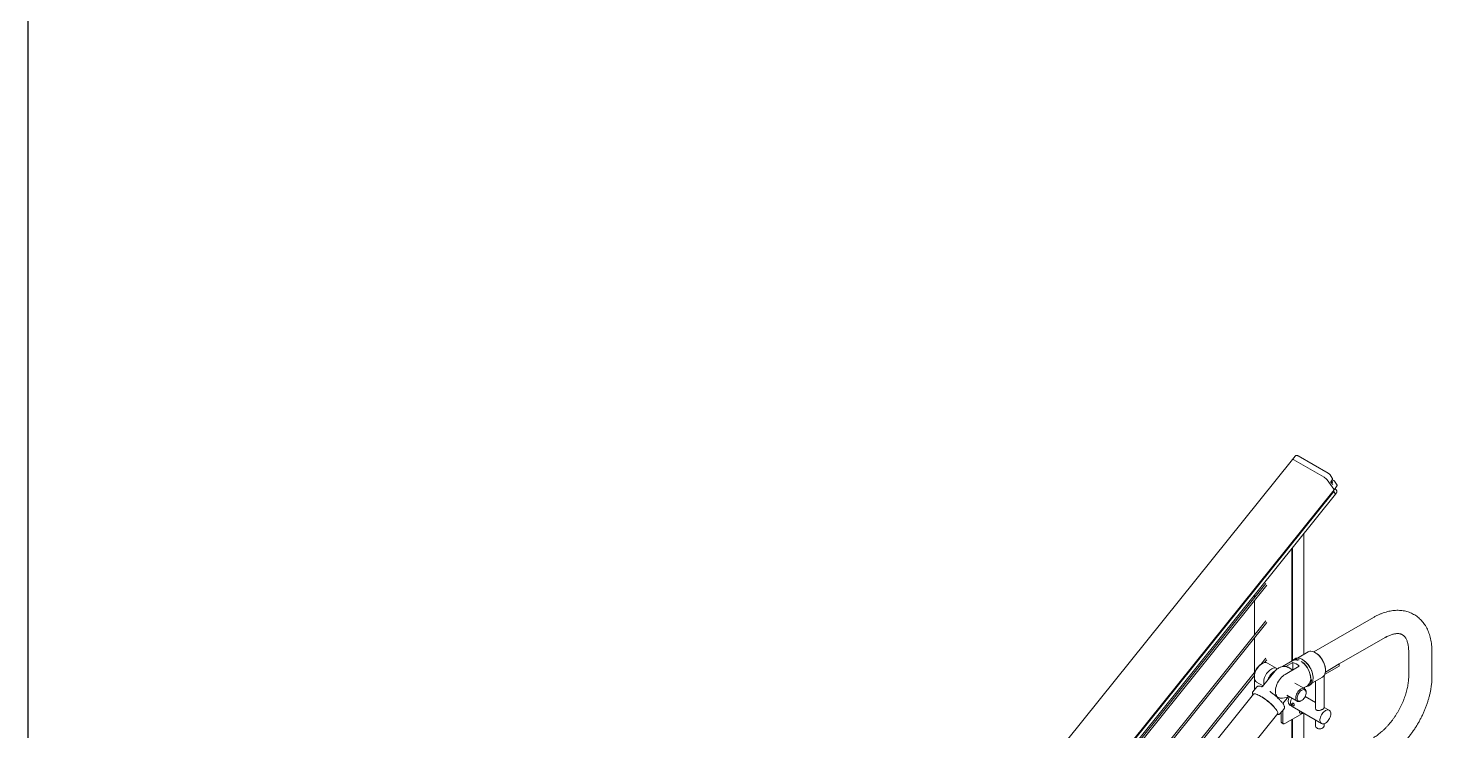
# Model space of a CAD drawing. Header units: inches. Extents: x 0.03 to 2.74, y 0.01 to 1.91.
# Drawn here: x 0.0275 to 0.405, y 0.598 to 0.787 of the extents above; entities that cross this region are included whole.
import ezdxf

# ---------------------------------------------------------------- set-up
doc = ezdxf.new("R2010")
doc.units = ezdxf.units.IN
doc.header["$MEASUREMENT"] = 0
doc.layers.add('SLD-0_0', color=7, linetype='Continuous')

msp = doc.modelspace()

# ---------------------------------------------------------------- linework, layer by layer
at = {"linetype": 'Continuous', "lineweight": 15}
for p, q in [((0.3675282798055092, 0.6709984861717827), (0.1666186985616224, 0.4210688641144789)), ((0.3682314670629727, 0.6718732399334625), (0.3675282798055092, 0.6709984861717827)), ((0.3678775642073048, 0.6708971960660342), (0.3759972244028449, 0.6662098160088389)), ((0.3771204420639721, 0.6672632091977068), (0.3690007818684319, 0.671950589254902)), ((0.3768671945386923, 0.6654623940244073), (0.3786071209826809, 0.6629867943130575)), ((0.3782075555841997, 0.6659921782158538), (0.3776250150633692, 0.6668210176709218)), ((0.3777630017435825, 0.6649915135795763), (0.3783140496635325, 0.6642074705394111)), ((0.3777818350794329, 0.6649647138182663), (0.3781706978333119, 0.6654697843670699)), ((0.3779607655977174, 0.6647101225030364), (0.378154664607968, 0.664726631558044)), ((0.3781871113205765, 0.6647409530132711), (0.3782373404633639, 0.6648034499667157)), ((0.3786629572603341, 0.6652829304903397), (0.3784309629194904, 0.6654168579725821)), ((0.3793649484212109, 0.6643454219508544), (0.3787824079003805, 0.6651742614059225)), ((0.3785636259328151, 0.6623621443081275), (0.1776540377750752, 0.4124325207544982)), ((0.3785926226327256, 0.6623208730026611), (0.1776830206472795, 0.412391251446295)), ((0.1777568329429984, 0.4128781000727161), (0.3786664211007383, 0.6628077176384486)), ((0.1781674328510307, 0.4116925530597294), (0.3790770348364768, 0.6616221736181127)), ((0.3790421060506046, 0.6616813553854566), (0.3784444864161583, 0.6625316369178526)), ((0.3784444864161583, 0.6625316369178526), (0.3785636259328151, 0.6623621443081275)), ((0.3785926226327256, 0.6623208730026611), (0.3790711027505151, 0.6616400840799903)), ((0.3786664211007383, 0.6628077176384486), (0.3793696014443487, 0.663682467408846)), ((0.3793981141745421, 0.6625401032020454), (0.3789564503245217, 0.6631685185248833)), ((0.3790515849432077, 0.6616678556747331), (0.3793493991655841, 0.6620383388230578)), ((0.3794037766202327, 0.662531757129446), (0.3793981141745421, 0.6625401032020454)), ((0.3705478083539432, 0.618568356126414), (0.3705478083539432, 0.6510118986273318)), ((0.3673496880660267, 0.6169070746809519), (0.3673496880660267, 0.6470334847564054)), ((0.367465681779522, 0.6170094049367525), (0.367465681779522, 0.6471777781928482)), ((0.3602993969867275, 0.6376191742958668), (0.2806515188677748, 0.5385379699147034)), ((0.2806515188677748, 0.5377066740758829), (0.3605965543930593, 0.6371575353372463)), ((0.3573078626295043, 0.6345415418379697), (0.3573078626295043, 0.633897739143787)), ((0.3573078626295043, 0.6330664354417308), (0.3573078626295043, 0.6238517089884176)), ((0.3602993969867275, 0.6275731521243598), (0.2806515188677748, 0.5284919477431964)), ((0.2806515188677748, 0.5276606479124447), (0.3605965543930593, 0.6271115131657393)), ((0.389264175637501, 0.628483026170882), (0.3732253569863841, 0.6192240132472239)), ((0.3573078626295043, 0.623020413270224), (0.3573078626295043, 0.6138056868169106)), ((0.3800975610374773, 0.6159745787162302), (0.392388919202444, 0.6230702287497077)), ((0.3716767022884673, 0.6192200583799835), (0.3688374248042602, 0.6175809783771496)), ((0.3987500927153426, 0.6193963649461497), (0.3987500927153426, 0.6125918547697291)), ((0.4050000949272848, 0.6125918567653703), (0.4050000949272848, 0.6193963669417909)), ((0.3602993969867275, 0.617527129952853), (0.3589620088980541, 0.615863426509087)), ((0.3593296046397909, 0.6160782468678931), (0.3590512667416033, 0.6159175135757555)), ((0.3600135091609524, 0.6163401878548405), (0.3605965543930593, 0.6170654909942324)), ((0.3633117005586698, 0.6147782392877658), (0.3608062031606767, 0.6162246321482895)), ((0.3676168670053074, 0.616876365357924), (0.3648320361142801, 0.6152687167042977)), ((0.3675927100025684, 0.6163867679172855), (0.365695140793997, 0.6152913245303454)), ((0.3675927100025684, 0.6143778924181139), (0.3675927100025684, 0.6163867679172855)), ((0.3680942409066006, 0.6173889051933694), (0.3676302591387663, 0.617121054220167)), ((0.3763504531578353, 0.6138138010528904), (0.3800975610374773, 0.6159769603876667)), ((0.3800975610374773, 0.6153939308538813), (0.3800975610374773, 0.6159769603876667)), ((0.3575311593431454, 0.6140834628473366), (0.2806515188677748, 0.5184459215797583)), ((0.2806515188677748, 0.5176146257409379), (0.3572445732182069, 0.6128956545657802)), ((0.3572420358341184, 0.612783498408345), (0.3572420289202653, 0.6124620764422456)), ((0.3573078626295043, 0.6118994199169806), (0.3573078626295043, 0.6090532208835224)), ((0.3628033041985071, 0.6141147310790007), (0.3594390371066922, 0.6099296106988578)), ((0.3627775500957016, 0.6140826871711208), (0.3627043531329088, 0.6140404314639385)), ((0.3655220732231432, 0.6131825384362363), (0.3693326364465571, 0.6153823297612382)), ((0.3675559836148896, 0.6143566892442585), (0.3663068646887718, 0.6150777902512398)), ((0.3727329385407406, 0.6108330161684471), (0.3755722160249476, 0.612472096171281)), ((0.3759796770436715, 0.6041444560558438), (0.3759796770436715, 0.6128364151685769)), ((0.3761482506100089, 0.6131140424728925), (0.3800975610374773, 0.6153939308538813)), ((0.3570284461702328, 0.6078743357713087), (0.2065555062729919, 0.4206874311410502)), ((0.357934195495884, 0.6098323769806412), (0.356829195837681, 0.608457763355463)), ((0.3578536905903622, 0.6111101715111613), (0.3595847396469675, 0.6101108581617658)), ((0.3707481165060196, 0.6093487974397537), (0.3681472909014537, 0.610850222102547)), ((0.370455024445312, 0.6095180043519697), (0.3715123807417878, 0.6101284031492215)), ((0.3707599530225305, 0.6093417979288835), (0.3707599530225305, 0.6096940219852746)), ((0.3711558886481331, 0.608226826864105), (0.3711558886481331, 0.6084475368004199)), ((0.3717309760353194, 0.610017629794076), (0.3721949578031537, 0.6102854807672785)), ((0.373683088631014, 0.6113815239118712), (0.373683088631014, 0.6041450708132466)), ((0.3649175743048603, 0.6053310369348351), (0.3664129231953592, 0.6071912363532103)), ((0.3659566918568525, 0.6075688907660881), (0.3687797701832412, 0.605939162338009)), ((0.3667884975235758, 0.6048833830431299), (0.3674264664047265, 0.6045150914473487)), ((0.3674264664047265, 0.6045150914473487), (0.3753141426302026, 0.5999616328854721)), ((0.3697641715017828, 0.6060367485327924), (0.3699553049707925, 0.6061471234103074)), ((0.373683088631014, 0.6056385752756268), (0.370908234430013, 0.6072404645086935)), ((0.377364501078479, 0.6035133411065864), (0.3759796770436715, 0.6043127830052815)), ((0.2130521221681622, 0.415468378546371), (0.3635234165683648, 0.60265325243604)), ((0.3641360392640428, 0.602584046599089), (0.3652410389222458, 0.6039586602242674)), ((0.3644614121048845, 0.6029887989836291), (0.3644614121048845, 0.6005046122218336)), ((0.3648674004728977, 0.6034938363336471), (0.3648674004728977, 0.6002702401257299)), ((0.3654473759542272, 0.5999353185652361), (0.370179977541201, 0.6026673913075925)), ((0.3673496880660267, 0.5845855974518831), (0.3673496880660267, 0.6010335036202471)), ((0.367465681779522, 0.5847187613841752), (0.367465681779522, 0.6011004653657271)), ((0.3705478083539432, 0.5858862957370476), (0.3705478083539432, 0.6027131798846208)), ((0.373683088631014, 0.6009032155120781), (0.373683088631014, 0.5992593222813727)), ((0.3646313131310175, 0.6001290832965526), (0.3650373014990307, 0.5998947112004489)), ((0.3759796770436715, 0.5992593222813727), (0.3759796770436715, 0.5999078514220814))]:
    msp.add_line(p, q, dxfattribs=at)
at = {"linetype": 'Continuous', "lineweight": 15, "flags": 128}
for points in [[(0.3790711027505151, 0.6616400840799903), (0.3790777815326118, 0.6616268453803814), (0.3790770348364768, 0.6616221736181127)], [(0.3755722160249476, 0.612472096171281), (0.3757164459145123, 0.6125687104476252), (0.375920840153772, 0.6127632684091299), (0.3760904300565154, 0.6130045606351777), (0.3762226367555353, 0.6132889182990241), (0.3763154552334321, 0.6136120538784369), (0.376367481978026, 0.613969045190566), (0.3763779218962103, 0.6143544990617713), (0.3763466297970698, 0.6147625513315146), (0.3762740689087624, 0.6151870345095773), (0.3761613454477845, 0.6156215137066854), (0.3760101602219991, 0.6160593944121091), (0.3758228155444893, 0.6164940382603171), (0.375602146095027, 0.616918858830837), (0.3753514912646605, 0.6173274174520086), (0.3750746605864492, 0.6177135229960209), (0.3747758438553729, 0.6180713157010322), (0.3744595765590668, 0.6183953829339314), (0.3741306499977305, 0.6186807951092843), (0.3737940490594509, 0.6189232454010877), (0.3734548761678171, 0.6191190457437002), (0.3731182752295375, 0.6192652266229876), (0.3727893417543481, 0.619359588962993), (0.372473074458042, 0.6194006761778781), (0.3721742577269657, 0.6193878899268985), (0.3718974270487544, 0.6193214062806056), (0.3716767022884673, 0.6192200583799835)], [(0.3578536905903622, 0.6111101715111613), (0.3578014011193503, 0.6111425709392312), (0.3576183292030577, 0.6112985249254136), (0.3574685751448645, 0.6115005945662858), (0.3573550496769267, 0.6117448315687806), (0.3572799652322369, 0.6120264933110476), (0.3572447737199469, 0.6123400867595361), (0.3572501734392197, 0.6126795161697989), (0.3572960537684058, 0.61303817091417), (0.3573815228204549, 0.6134090851564157), (0.3575049143567696, 0.613785013697779), (0.3576638292703231, 0.6141586635050964), (0.357855170154926, 0.614522745602659), (0.3580752173576091, 0.6148701786535666), (0.3583196842894491, 0.6151942007286121), (0.3585838142195117, 0.6154885130067205), (0.358862470154942, 0.615747371580933), (0.3591502247210548, 0.6159657511191521), (0.3594414776968373, 0.6161393887643558)], [(0.3721949578031537, 0.6102854807672785), (0.3722842294744091, 0.6103417115027612), (0.3725007160427445, 0.6105248257322123), (0.3726841267378392, 0.6107544428563849), (0.372831889606339, 0.6110273291696826), (0.3729419304923133, 0.6113396602074032), (0.3730127006926672, 0.6116870526837834), (0.373043204612554, 0.6120646283654925), (0.3730330274207876, 0.6124670859289885), (0.372982300480577, 0.6128887768039675), (0.3728917359187914, 0.6133237810232997), (0.372762605884402, 0.6137659990355002), (0.3725967287207745, 0.6142092075904689), (0.3723964274825513, 0.6146472034451198), (0.3721645161079448, 0.615073819329809), (0.3719042510217663, 0.6154830796291095), (0.3716192827384537, 0.6158692283207882), (0.3713136074651001, 0.6162268607049934), (0.3709915325321881, 0.6165509433606686), (0.3706575588580873, 0.6168369378843888), (0.370316387862907, 0.6170808128668033), (0.3699728108468473, 0.6172791556563295), (0.3696316398516671, 0.6174291883203902), (0.3692976730914193, 0.6175287876018246), (0.3689755912446542, 0.6175765687397136), (0.3686699228851537, 0.6175718575226166), (0.3683849546018411, 0.6175147262075189), (0.3681246826018095, 0.6174059655717724), (0.3680942409066006, 0.6173889051933694)], [(0.3641609637044762, 0.6068016958840153), (0.3639857251837483, 0.6068354441457252), (0.3637328095234175, 0.6069310546698722), (0.3635081092975966, 0.6070776434996715), (0.3633151782267802, 0.6072729189331652), (0.3631570445786271, 0.6075137909314623), (0.3630362111679603, 0.6077964589412254), (0.3629545793043829, 0.6081164717807747), (0.3629134418784249, 0.60846877155198), (0.3629134418784249, 0.6088478213859506), (0.3629545793043829, 0.6092476174181805), (0.3630362111679603, 0.6096618804012457), (0.3631570445786271, 0.6100840596973834), (0.3633151782267802, 0.6105075089195726), (0.3635081092975966, 0.6109255378259898), (0.3637328095234175, 0.6113315600143278), (0.3639857251837483, 0.6117191807442808), (0.3642628669853492, 0.6120822727758038), (0.3645598722869127, 0.6124151160808659), (0.3648720534960355, 0.6127124657017378), (0.3651944810354557, 0.6129696235979697), (0.3655220732231432, 0.6131825384362363)], [(0.3570342192375731, 0.60788151671381), (0.3570656426999225, 0.6079124001470513), (0.3571724893857636, 0.6079596109827557), (0.3573229763123856, 0.6079690754289213), (0.3575149947545925, 0.6079406692354958), (0.3577458621373805, 0.6078747831031172), (0.3580123151220855, 0.6077723426460121), (0.3583106340557384, 0.6076348004146215), (0.3586366153156531, 0.607464064052517), (0.3589856957587823, 0.6072625442021691), (0.3593529665494232, 0.6070330746741098), (0.3597332768670148, 0.6067788525776951), (0.3601212892169623, 0.6065034782391193), (0.3605115416553149, 0.6062107995310207), (0.360898579151975, 0.6059049238463282), (0.3612769535906981, 0.6055901542325521), (0.3616413551323016, 0.6052708975858018), (0.3619866744393431, 0.6049516367027246), (0.3623080579869449, 0.6046368664160952), (0.3626009910290311, 0.6043309977897646), (0.3628613667368593, 0.6040383261819129), (0.3630855345959913, 0.6037629553990054), (0.3632703418894126, 0.6035087577725886), (0.3634131959222099, 0.6032792903306814), (0.3635120916769834, 0.6030777947899894), (0.3635656394692598, 0.6029070698154056), (0.3635730856890509, 0.6027695388731086), (0.3635343266285601, 0.6026671224874673), (0.3635291965495582, 0.6026604373698237)], [(0.3697641715017828, 0.6060367485327924), (0.3696895917683695, 0.6059959859376239), (0.3694493561146281, 0.6058965974173232), (0.3692186823197269, 0.6058503046765272), (0.3690045741168586, 0.605858508225901), (0.3688135374417922, 0.6059209559633073), (0.3686513868449868, 0.6060357751274219), (0.3685230311621448, 0.6061994443743262), (0.3684323836341221, 0.6064070053582936), (0.3683821959744534, 0.6066521585537089), (0.3683739892308211, 0.6069274389065267), (0.36840801921579, 0.6072244992646304), (0.3684832488513948, 0.6075343019931242), (0.3685973896522588, 0.6078474383249347), (0.3687469708641244, 0.6081543838379206), (0.3689274569993569, 0.6084458297741318), (0.3691333584585929, 0.6087129145614383), (0.3693584251186282, 0.6089475191982734), (0.3695958053510384, 0.6091425107465148), (0.3698383018347443, 0.6092919778314211), (0.3698383018347443, 0.6092919778314211)], [(0.3700192511981346, 0.6089552932989317), (0.3702384894800048, 0.6090446760179945), (0.3704480691090912, 0.6090825916745592), (0.3706408688166986, 0.6090677555349945), (0.3708103135285268, 0.6090006831753831), (0.3709506370910887, 0.6088836585214205), (0.3710570620318905, 0.6087206539929232), (0.3711259516642007, 0.6085172187154833), (0.3711549760195236, 0.6082803028599265), (0.3711431395030128, 0.6080179462690839), (0.371090850032001, 0.6077391107901953), (0.3709998775528825, 0.6074532651179573), (0.3708733263857001, 0.607170161248973), (0.3707155107747898, 0.6068994353003099), (0.3705317958701586, 0.6066503081295821), (0.3703284456227173, 0.6064312580108657), (0.370112380799421, 0.606249745214153), (0.3698909646538237, 0.6061119605337985), (0.3696717263719535, 0.6060225778147358), (0.369462139829014, 0.605984666150751), (0.3692693401214067, 0.6059994943064534), (0.3690998954095783, 0.6060665666660647), (0.3689595718470165, 0.6061835913200273), (0.3688531538200678, 0.6063465998398071), (0.3687842572739045, 0.6065500311259645), (0.3687552329185815, 0.6067869469815214), (0.3687670694350925, 0.6070493035723639), (0.3688193658199574, 0.607328143042535), (0.3689103382990758, 0.607613988714773), (0.3690368825524051, 0.6078970885924748), (0.3691947050771686, 0.6081678185324204), (0.3693784130679466, 0.608416949695728), (0.3695817633153879, 0.608635991830582), (0.3697978281386842, 0.6088175046272948), (0.3700192511981346, 0.6089552932989317)], [(0.3693953450941938, 0.6033241771881281), (0.3694288081432084, 0.60332455727358), (0.3694731743385651, 0.6033335469315271)], [(0.370179977541201, 0.6026673913075925), (0.3702931227472182, 0.6027455786308559), (0.3703711317517701, 0.6028151626474184)], [(0.3777892605576647, 0.6025745187927354), (0.3777684083767085, 0.6022795170346099), (0.3777064395113536, 0.6019689146755793), (0.3776051377357005, 0.6016516614579889), (0.3774674276096112, 0.6013368706863187), (0.3772972569432073, 0.6010336076658602), (0.3770995345721911, 0.6007505982975778), (0.3768799436838127, 0.6004959776039602), (0.3766447966259545, 0.6002770781702916), (0.3764008551469502, 0.6001001826617849), (0.3761551506354049, 0.5999703881147895), (0.375914749049189, 0.5998914382977382), (0.3756865504136984, 0.5998655919962325), (0.3754771367170864, 0.5998935910918644), (0.3752925299254051, 0.5999746486091305), (0.3751380329639838, 0.6001064128029713), (0.3750180914403672, 0.6002850949135446), (0.3749361691949594, 0.6005055649842519), (0.3748946031101091, 0.6007614756252281), (0.3748946031101091, 0.6010454616099012), (0.3749361691949594, 0.6013493554470623), (0.3750180914403672, 0.6016644189128725), (0.3751380329639838, 0.6019815825589513), (0.3752925299254051, 0.6022917251475581), (0.3754771367170864, 0.6025859171457723), (0.3756865504136984, 0.6028557081328596), (0.375914749049189, 0.6030933263838583), (0.3761551506354049, 0.6032919383301836), (0.3764008551469502, 0.6034458361576888), (0.3766447966259545, 0.6035505894857763), (0.3768799436838127, 0.6036031770823145), (0.3770995345721911, 0.6036020906317905), (0.3772972569432073, 0.6035473666538922), (0.3774674276096112, 0.6034405785027787), (0.3776051377357005, 0.603284792442213), (0.3777064395113536, 0.6030844917813541), (0.3777684083767085, 0.6028454451351885), (0.3777892605576647, 0.6025745187927354)]]:
    msp.add_lwpolyline(points, dxfattribs=at)
at = {"linetype": 'Continuous', "lineweight": 15}
for centre, radius, start, end in [((0.3676118738978604, 0.6706338747754705), 0.0003740714404986401, 44.74341984917225, 102.9129795743012), ((0.3675987523823721, 0.6705886271113072), 0.0004158735787995857, 47.9001657060608, 99.75623371740893), ((0.3744281791680386, 0.6635034916455643), 0.003128273406868701, 38.76979168445203, 59.89613566760387), ((0.3777647314300074, 0.6647734604809462), 0.0003927350650179679, 353.1518756063183, 67.63003027153039), ((0.3776264846771276, 0.6646745493285033), 0.0006243077495193741, 11.91554784987474, 57.3612293017337), ((0.3768645667080163, 0.6641953997635812), 0.001528871391076111, 27.17684383104603, 42.71084438378099), ((0.3786799066540265, 0.6624681041135914), 0.0001711592837103235, 223.0640106108861, 239.3389774284747), ((0.3785061452081077, 0.6628540000499277), 0.0001668245286846472, 343.8930202309763, 52.75091026150147), ((0.3611440193788, 0.6126201598700445), 0.003905400755500047, 122.4023330370649, 177.6029759810504), ((0.3602001370252942, 0.6149605208427751), 0.00140188927993147, 64.38505475500484, 122.7632682531681), ((0.368475125767989, 0.6156858143176347), 0.001643250825615843, 60.32699851515393, 147.3017533313228), ((0.3667205709567957, 0.6128668122214611), 0.003626391404099687, 43.92129753496312, 76.08407899773326), ((0.3683822947949822, 0.6153686046845206), 0.001690923401419461, 68.1032929076133, 116.9150226087643), ((0.3666802390409998, 0.6119097552445787), 0.005723860647125455, 350.4386527268214, 56.41289410481173), ((0.3668408265036006, 0.6119076189813191), 0.006228114741827119, 8.18604388885415, 57.64138285446694), ((0.3661007228255884, 0.6115136216823073), 0.006365015354501692, 7.286165921666416, 49.06031657557935), ((0.370483233595313, 0.6140337279560187), 0.005908743525901754, 4.114732566277139, 55.6425934578393), ((0.3639842960976251, 0.6110164253856173), 0.004203313888331006, 118.9924257727922, 188.2988136032003), ((0.3646521134090163, 0.6106664472419452), 0.003895833333333292, 119.9973117336507, 163.6236608790734), ((0.3626891633603194, 0.6136505334972663), 0.001279676244419988, 52.19967824770173, 125.4492259445452), ((0.3630590175125229, 0.6139091747594296), 0.000328083989501281, 132.7678770027758, 141.2054284017462), ((0.3708321118204241, 0.611582438152879), 0.001763762696053167, 275.0640859247, 7.750482200993627), ((0.3703126138642507, 0.6085819098274932), 0.00085391362065303, 350.9462255882079, 123.7421759115051), ((0.3704475059967887, 0.6116528131280611), 0.00185951176552412, 304.9361779478566, 358.779356702989), ((0.3488739787146594, 0.5910867568877166), 0.01912557826630181, 44.64658019753357, 57.23625820130064), ((0.3646521134090163, 0.6106664472419452), 0.003895833333333423, 262.7574933743346, 298.5917967644295), ((0.3680473710951385, 0.6060448826115477), 0.001712846728873797, 140.7770091636112, 222.6961765742278), ((0.3686715396025624, 0.6056732685565249), 0.001700465078791601, 141.0183127785704, 222.929216486318), ((0.3687138802634664, 0.6056774563158319), 0.001734510458648056, 141.3953134266798, 222.077872311159), ((0.3648633032422258, 0.6004602416062773), 0.0004043330777939968, 173.6997998648116, 234.9871657337125), ((0.3697702926490578, 0.6031632837219584), 0.0004369920807363429, 150.1452866088354, 329.859372234193), ((0.3695255052612061, 0.6034204867391526), 0.0001612953399522428, 207.6239089305649, 291.0250773835328), ((0.3652209708858101, 0.6002128839051495), 0.0003581923686041852, 170.7857400828174, 309.2035081624259), ((0.3742453482947414, 0.5993077198829087), 0.0005643387788282524, 184.9197198624374, 246.3996902830134), ((0.3748149966137709, 0.5997967307055624), 0.001282687927043653, 231.6658112327098, 335.2303910129447)]:
    msp.add_arc(centre, radius, start, end, dxfattribs=at)
msp.add_ellipse((0.3778087295344554, 0.6657037852370454), major_axis=(0.0003922026500340347, 0.0002974611727568632), ratio=0.7931709801456284, start_param=5.03457741384498, end_param=6.25442267443445, dxfattribs=at)
for points, knots in [([(0.3690007818684319, 0.671950589254902), (0.3689748752226715, 0.6719648521551747), (0.3689113456451948, 0.671999828355347), (0.3688054062492917, 0.6720423283769803), (0.3686744371832603, 0.6720681473043169), (0.3685348920955734, 0.6720609207948667), (0.3684011828752289, 0.6720161382032722), (0.3682944106315525, 0.671950174448484), (0.3682504507039451, 0.6718894376075548), (0.3682361269999636, 0.6718696473900182)], [0, 0, 0, 0, 0.1102511181670591, 0.2703633275503543, 0.4398200767467049, 0.5872748988212583, 0.7473118499761247, 0.917665236100622, 0.9999999999999999, 0.9999999999999999, 0.9999999999999999, 0.9999999999999999]), ([(0.3776250150633692, 0.6668210176709218), (0.3776068058796317, 0.6668452665784653), (0.3775576350017178, 0.6669107467279083), (0.3774574363375324, 0.667012921189385), (0.3773220462306607, 0.6671287250039145), (0.3772062932472089, 0.6672118411603358), (0.3771405710075148, 0.6672511652830493), (0.3771204420639721, 0.6672632091977068)], [0, 0, 0, 0, 0.1463766362278194, 0.3952658072526956, 0.6486265067361409, 0.8923838073500076, 1, 1, 1, 1]), ([(0.3781706978333119, 0.6654697843670699), (0.378188480661538, 0.6654954870981828), (0.3782371218331202, 0.665565791491742), (0.3782792248367514, 0.6656933223903998), (0.3782769970666356, 0.6658357321304567), (0.3782496319507189, 0.6659386996252611), (0.3782117919535308, 0.665980029825433), (0.378203863586643, 0.665988689471703)], [0, 0, 0, 0, 0.1610683859859054, 0.4405685585902555, 0.6907265753808853, 0.935199964027218, 0.9999999999999999, 0.9999999999999999, 0.9999999999999999, 0.9999999999999999]), ([(0.3784309629194904, 0.6654168579725821), (0.3784070963219225, 0.6654309422832779), (0.3783417088033396, 0.6654695291880401), (0.3782687959265735, 0.6655202435956737), (0.3782224964207535, 0.6655524471256334)], [0, 0, 0, 0, 0.3650023442573068, 1, 1, 1, 1]), ([(0.3787759227061706, 0.6651755306077882), (0.3787540921837676, 0.6652044620119423), (0.3787222655309598, 0.6652466410188508), (0.3786771326250927, 0.6652742568856329), (0.3786629572603341, 0.6652829304903397)], [0, 0, 0, 0, 0.6859195195553147, 1, 1, 1, 1]), ([(0.3793493991655841, 0.6620383388230578), (0.379366268080133, 0.6620614281293778), (0.3794142512650924, 0.6621271050555685), (0.37946144284897, 0.6622512622716622), (0.3794624508621268, 0.6623946424966707), (0.3794382682276231, 0.6624938115751555), (0.3794048160001374, 0.6625285255208317), (0.3794031059764819, 0.6625303000414765)], [0, 0, 0, 0, 0.1513756504808636, 0.4305840671820286, 0.7106499054145852, 0.9852088920928721, 1, 1, 1, 1]), ([(0.3793649415073578, 0.6636860599522901), (0.3793827820102111, 0.6637066097348062), (0.3794332862021852, 0.6637647835525374), (0.3794728308478087, 0.6638814823463868), (0.3794868386221173, 0.6640129229755326), (0.3794697858837449, 0.6641314571641322), (0.3794295675260616, 0.6642449753770951), (0.3793880323508256, 0.6643095393485798), (0.3793649484212109, 0.6643454219508544)], [0, 0, 0, 0, 0.1103813692376379, 0.3124756016235626, 0.4887324136015507, 0.6502286564019653, 0.805608209644778, 1, 1, 1, 1]), ([(0.4050000949272848, 0.6193963669417909), (0.404998854991684, 0.619552267027151), (0.4049953166607483, 0.6199971498860221), (0.4049563672214551, 0.6207186286215405), (0.4048691028395396, 0.6215528927194643), (0.404737367366421, 0.622365108842792), (0.4045618308261879, 0.623151871400908), (0.4043426472039144, 0.6239096471291846), (0.4040806310773037, 0.6246350871593145), (0.4037770598354269, 0.6253250353276586), (0.4034335712440423, 0.6259767292758017), (0.4030521435336488, 0.6265878898142403), (0.4026348851609869, 0.6271567305121838), (0.4021840453273087, 0.6276819340737697), (0.4017017824312198, 0.6281625379269222), (0.4011902595012751, 0.6285978680644896), (0.4006514973646301, 0.6289874083720367), (0.4000873904935299, 0.6293308018085273), (0.3994998519945325, 0.6296276359544438), (0.398890736490223, 0.6298775563780697), (0.3982617363711375, 0.6300802962182968), (0.3976142467180195, 0.6302355702002227), (0.3969494724502103, 0.6303431444480413), (0.3962685196004604, 0.6304025388696249), (0.395572509076039, 0.6304133547926396), (0.3948626300346475, 0.63037499944095), (0.3941403367033702, 0.630286980474895), (0.3934072987131176, 0.6301489056839165), (0.3926655666789616, 0.629960581703056), (0.3919175306337147, 0.6297221497430502), (0.3911657654333999, 0.6294343355727873), (0.3904132054676728, 0.6290973962060511), (0.3897789955070476, 0.6287748954873816), (0.3893974219080321, 0.6285585681229444), (0.389264175637501, 0.628483026170882)], [0, 0, 0, 0, 0.01855208247368723, 0.05294098120496753, 0.08734230414134331, 0.1216574048653976, 0.1558128616554958, 0.1897276012176196, 0.2233182382193229, 0.2565109013458114, 0.2892483221408709, 0.3214986243104376, 0.3532581733211556, 0.3845511552359986, 0.4154238368502495, 0.4459428008012861, 0.4761867068344917, 0.5062431768030468, 0.5362047746776226, 0.5661438563011778, 0.5961460704102337, 0.626302361015102, 0.6566985659389195, 0.6874106271019305, 0.7185019737481139, 0.7500182140825051, 0.7819837941420186, 0.8143998180079045, 0.8472428316391408, 0.8804672689948204, 0.9140115349347402, 0.9478042727432378, 0.9817731467466175, 1, 1, 1, 1]), ([(0.392388919202444, 0.6230702287497077), (0.3924764672903959, 0.6231198400870934), (0.3927308120188372, 0.6232639709576832), (0.3931426540925395, 0.623472243908123), (0.3936163998209665, 0.6236815226620649), (0.3940703639548366, 0.6238505372123422), (0.3945020160091313, 0.6239811243815091), (0.3949090494855872, 0.6240747496813798), (0.3952897275456618, 0.6241335628658554), (0.3956432432247866, 0.6241599117787835), (0.3959697814881362, 0.6241562501456374), (0.3962710272157237, 0.62412456325993), (0.3965507902982525, 0.6240656378161663), (0.3968155333976066, 0.6239774893146699), (0.3970739671934681, 0.6238531435369323), (0.3973133073074281, 0.6236929851869873), (0.3975328206971477, 0.6234981633500171), (0.3977251285299473, 0.6232828655539979), (0.3979076082750557, 0.6230308033909056), (0.3980807516888627, 0.6227354665692205), (0.3982422744231362, 0.6223914750884987), (0.3983842975953135, 0.6220111318777652), (0.3985058501728117, 0.6215938035704185), (0.3986053619860201, 0.6211394882219464), (0.3986811061574708, 0.6206489810991755), (0.3987309246317057, 0.6201234222596193), (0.3987487256913429, 0.6196990403856334), (0.3987498445169365, 0.6194513190374062), (0.3987500927153426, 0.6193963649461497)], [0, 0, 0, 0, 0.01955935599062013, 0.05682384623472687, 0.09397531445663904, 0.1310700000871665, 0.1681738242660007, 0.2053843447954973, 0.2428606297107903, 0.280832213336911, 0.3196305231614168, 0.3597364160124218, 0.4018633372330589, 0.447079459181744, 0.4968919309358044, 0.5523798959874424, 0.5988052239569598, 0.6411375991152622, 0.6807939465199088, 0.7228772781884727, 0.7629286877543064, 0.8016981797845841, 0.8397123081880674, 0.8773045990994427, 0.9146915735974779, 0.9520172595576251, 0.9893555887860226, 1, 1, 1, 1]), ([(0.3663203605300273, 0.6150623645468337), (0.3662740131277119, 0.6150910562329246), (0.3661413369690902, 0.6151731903441096), (0.3658951312384583, 0.615258719018284), (0.3655894291153498, 0.615320962406023), (0.3652660517462446, 0.6153336080177129), (0.3649288414593348, 0.6152992317603031), (0.3645801571030585, 0.6152168734197079), (0.3642238032459229, 0.6150870346683878), (0.3638639741848017, 0.6149111804893804), (0.3635054980887081, 0.6146907471847933), (0.3631606484658623, 0.6144383662084135), (0.3629414126699118, 0.6142435056598474), (0.3628362348808328, 0.6141500218307673)], [0, 0, 0, 0, 0.04943620646574234, 0.1415183083203476, 0.2337350271316709, 0.3268864308826576, 0.4214513010896795, 0.5174882467402179, 0.6147029741482721, 0.7126624779294447, 0.8109657178302601, 0.9093113067027268, 1, 1, 1, 1]), ([(0.3987500927153426, 0.6125918547697291), (0.3987492883048654, 0.6124894724426723), (0.3987469436754537, 0.6121910568674849), (0.398720350978582, 0.6116750628834102), (0.3986593767142311, 0.611037706182647), (0.3985663944824301, 0.6103770104235428), (0.3984414036310924, 0.609696517535873), (0.3982840570803014, 0.6089993130075346), (0.3980944417896331, 0.6082887557760844), (0.3978728254214941, 0.6075682357359061), (0.3976197690968349, 0.606841178792947), (0.3973360282559448, 0.6061110379559318), (0.3970225724538799, 0.6053812581665888), (0.3966806023247058, 0.6046552539965329), (0.3963114891308034, 0.6039364064993854), (0.3959168215111749, 0.6032280221075755), (0.3954983521361649, 0.6025333573953074), (0.3950580030111853, 0.6018556037615337), (0.3945978634511801, 0.6011978423379889), (0.3941202265270635, 0.6005629617109988), (0.3936274178543203, 0.5999537712941396), (0.3931219782893928, 0.5993728503859647), (0.3926065397833759, 0.5988226501598634), (0.3920838440818746, 0.5983054112243414), (0.3915567835239592, 0.5978231176963085), (0.3910283146951537, 0.5973775909126338), (0.3905014458117207, 0.5969701508382068), (0.3899794246267818, 0.5966025662679444), (0.3895674719222415, 0.5963391962023742), (0.389331300776344, 0.5962009215541807), (0.389264175637501, 0.5961616207965746)], [0, 0, 0, 0, 0.01901213321233575, 0.05541500013917032, 0.0919419759598565, 0.1286153252485115, 0.1654371640736038, 0.202403870733855, 0.239506839095746, 0.2767337374984115, 0.3140702619904889, 0.3515014192458667, 0.3890111019921626, 0.42658184434449, 0.4641965844741553, 0.5018383394679972, 0.5394895387092726, 0.5771298137477173, 0.6147391394917369, 0.6523002862909295, 0.6897954169202791, 0.7272083786457405, 0.7645213561221895, 0.8017192677073945, 0.8387862269853359, 0.8757091616476621, 0.9124775651340253, 0.9490848093922416, 0.9855287604005133, 1, 1, 1, 1]), ([(0.392388919202444, 0.5907488153915379), (0.3925237797135596, 0.5908280914168814), (0.3929075776670403, 0.5910537021315021), (0.3935336373123592, 0.5914590803047266), (0.3942627579241952, 0.5919763546909668), (0.3949798671486349, 0.5925333605835935), (0.3956834795573345, 0.5931274495936365), (0.3963719685582668, 0.5937567540893679), (0.3970437639037748, 0.5944192341054925), (0.3976974212396299, 0.595112862308679), (0.398331523708389, 0.5958356357565718), (0.3989447068587239, 0.5965855238176835), (0.3995356170489215, 0.5973605190480781), (0.4001029654197252, 0.5981585581738122), (0.4006454467680448, 0.5989776009348029), (0.4011618007317952, 0.599815573046716), (0.4016508023715979, 0.600670371743761), (0.4021112302303733, 0.6015398717204511), (0.4025418748863768, 0.6024219333712871), (0.4029416092931417, 0.6033144063866165), (0.4033093059896061, 0.6042151771238289), (0.4036438951267092, 0.6051221358012242), (0.4039443138716916, 0.6060331816186042), (0.404209538367756, 0.606946206551374), (0.4044385391604211, 0.6078591248180303), (0.4046303415076882, 0.6087698230940375), (0.4047838834873795, 0.6096761964915485), (0.4048983189328527, 0.6105761133666845), (0.4049721910324487, 0.6114671696424926), (0.4049981218663057, 0.6121371238537358), (0.4049997374537614, 0.6125094695620402), (0.4050000949272848, 0.6125918567653703)], [0, 0, 0, 0, 0.0196219556897504, 0.05584189452281097, 0.09202390756665456, 0.1281711241300383, 0.1642645251990899, 0.2002944291835942, 0.2362567344976183, 0.2721529217257733, 0.3079873881447318, 0.3437670029780049, 0.3795000919541142, 0.4151965304354046, 0.4508665049624665, 0.4865203389163017, 0.5221697420955101, 0.5578246129464576, 0.5934935824519165, 0.6291874312557192, 0.6649177777279525, 0.7006953519578487, 0.7365315662064591, 0.7724362974682464, 0.8084185830944403, 0.8444865119390793, 0.8806447564565921, 0.9168954505414065, 0.9532349376406842, 0.9896525121267464, 1, 1, 1, 1]), ([(0.3568271562510159, 0.6084502299812201), (0.3567996524166127, 0.6084106320182423), (0.3567409721593226, 0.6083261485741656), (0.3567074050367258, 0.6081744127908615), (0.3567060670852006, 0.6080136062771115), (0.356745369503902, 0.6078337755189238), (0.3567860055999992, 0.6077055265623121), (0.3568269192584109, 0.607627838023705), (0.3568282555536591, 0.6076253006112855)], [0, 0, 0, 0, 0.1547868435737033, 0.3302423826749145, 0.5162254597192826, 0.731572724680186, 0.991232803263463, 0.9999999999999999, 0.9999999999999999, 0.9999999999999999, 0.9999999999999999]), ([(0.35920430488002, 0.6098694617536619), (0.3591942092246025, 0.6098737231076805), (0.3590842207388283, 0.6099201490063945), (0.3588963582720855, 0.6099783951918986), (0.3586384550041013, 0.6100396444831842), (0.3584213380215466, 0.6100545379132165), (0.3582332800733538, 0.610029066437451), (0.358084101510906, 0.6099661356794422), (0.357979975788178, 0.6098958526952768), (0.3579448425914672, 0.6098403074807003), (0.357937783785644, 0.6098291475829166)], [0, 0, 0, 0, 0.01866899667277638, 0.2033919136537903, 0.3932256097808756, 0.5911838260754911, 0.7327097697363302, 0.855689492958536, 0.9710057739451117, 1, 1, 1, 1]), ([(0.3594378410101055, 0.6099303971346028), (0.3594221679460284, 0.6099136155405531), (0.3593880436400463, 0.6098770776786901), (0.3592862154425305, 0.6098473393518774), (0.3592186454080001, 0.6098636327922471), (0.3592092447211907, 0.6098689120008435), (0.3592069183164927, 0.6098702184559919)], [0, 0, 0, 0, 0.2942020293197629, 0.6405537564088936, 0.9110471982837586, 1, 1, 1, 1]), ([(0.361398340109613, 0.6086050070034037), (0.3613974059338399, 0.6086055429805257), (0.3613885304329922, 0.6086106352399681), (0.3613873621956091, 0.6086135439251249), (0.3613863169190683, 0.6086161464615639)], [0, 0, 0, 0, 0.1052533022273437, 1, 1, 1, 1]), ([(0.3652374506324857, 0.6039618816381296), (0.36526348050964, 0.603996251409007), (0.3653225269036916, 0.604074216088697), (0.3653600783709756, 0.6042207661555702), (0.3653657658585084, 0.6043805039431118), (0.3653344178187605, 0.6045561577481896), (0.3652623879117957, 0.6047595921412459), (0.3651425238953951, 0.6049949899218972), (0.3649771896441435, 0.6052554335809294), (0.3647760490940798, 0.6055293595486559), (0.3645433030083757, 0.6058144757330303), (0.3642810287068978, 0.6061101178222942), (0.3639915632220547, 0.6064144997417054), (0.3636777621790062, 0.6067251876334868), (0.3633428812779437, 0.6070392179605563), (0.3629904795805619, 0.6073534547229348), (0.3626244139264992, 0.6076644269562637), (0.3622485803345888, 0.6079692767888302), (0.3618676247560337, 0.608262858501459), (0.3615794120528023, 0.6084774721227276), (0.3614213206393371, 0.6085874148870594), (0.3613893037036084, 0.6086096806783651)], [0, 0, 0, 0, 0.03074518793862084, 0.06974264501734555, 0.1105250289938613, 0.1572667804096918, 0.2136193589321583, 0.2775612443063801, 0.3405746910089411, 0.4015882683398572, 0.4613717749499179, 0.5204310412426351, 0.5790449641076081, 0.6373753834392331, 0.6955231530074865, 0.7535517538002113, 0.8115098694775031, 0.869433278198142, 0.9273513016403571, 0.9852870649001858, 1, 1, 1, 1]), ([(0.3677269770298127, 0.6047341792298611), (0.3677585597704441, 0.6047188104007161), (0.3678217095659591, 0.6046880803754426), (0.3678986274546614, 0.6046895650203917), (0.3679547035717177, 0.6047290905727769), (0.3679858746839147, 0.6048081517457272), (0.367990699984759, 0.6049178349856924), (0.3679696329147525, 0.605045050394232), (0.3679236677601673, 0.6051757197593103), (0.3678540109188592, 0.605294902997818), (0.3677649513791298, 0.6053864284046425), (0.3676655776928262, 0.6054379163864977), (0.3675675444134303, 0.6054449713160968), (0.3674827082355211, 0.6054086382816344), (0.3674237113291881, 0.60533353057361), (0.3674011447661604, 0.6052296834656147), (0.3674183899650846, 0.6051108957655127), (0.3674717042872748, 0.6049893955429717), (0.3675532006650688, 0.6048763590200537), (0.3676438924191178, 0.604787746711899), (0.367702112186698, 0.6047502104422093), (0.3677269770298128, 0.604734179229861)], [0, 0, 0, 0, 0.05295297639457919, 0.1058796533922494, 0.1594767020235388, 0.2135330542938489, 0.2668744245538808, 0.3194575514160837, 0.3723838337659438, 0.4262279430140761, 0.4801759575576613, 0.5331997938017824, 0.5857262160588684, 0.6389415332535355, 0.6929681258144145, 0.7466738376987025, 0.7994481445193434, 0.8521126109446275, 0.9056283093253299, 0.959695179478749, 1, 1, 1, 1]), ([(0.3740194130151696, 0.603526433596234), (0.3739449033866185, 0.6035846883850372), (0.3737962059748841, 0.6037009463302804), (0.3736910705486383, 0.6039366523858588), (0.3736958511212419, 0.6040869867679115), (0.373697704516472, 0.6041452703773685)], [0, 0, 0, 0, 0.3807908426814512, 0.7599368540677068, 1, 1, 1, 1]), ([(0.3759644250837281, 0.6041447274630496), (0.3759661360235166, 0.604120180133001), (0.3759708907994788, 0.6040519620369369), (0.3758319727546637, 0.6039281709079151), (0.3755820265619393, 0.6037726404449661), (0.3752738119519237, 0.6036266706991121), (0.3749304341489703, 0.6035007339258915), (0.3745576024455387, 0.6034187104517431), (0.374236816097429, 0.6034246223326174), (0.3740755985093199, 0.6035001215674581), (0.3740194130151696, 0.603526433596234)], [0, 0, 0, 0, 0.08532483112891591, 0.2371214105588261, 0.373124688322482, 0.496380499913785, 0.6236451433465126, 0.7659444473322204, 0.9184299489931702, 1, 1, 1, 1]), ([(0.3633249613289198, 0.6024063693051471), (0.3633920365502127, 0.6023930102598243), (0.3635320714478747, 0.6023651201909048), (0.3637152913804534, 0.6023668275708179), (0.3638846529902188, 0.6024030297112395), (0.3640288817559111, 0.6024716666456227), (0.3640996078528827, 0.602547218745944), (0.3641327413561131, 0.6025826131175726)], [0, 0, 0, 0, 0.2251753090669955, 0.4701050664222856, 0.6679321806385382, 0.8444340825149412, 1, 1, 1, 1])]:
    msp.add_open_spline(points, degree=3, knots=knots, dxfattribs=at)
at = {"layer": 'SLD-0_0'}
msp.add_line((0.02745090701848254, 0.01017576541099474), (0.02745090701848254, 1.906535896556241), dxfattribs=at)

doc.saveas('drawing.dxf')
